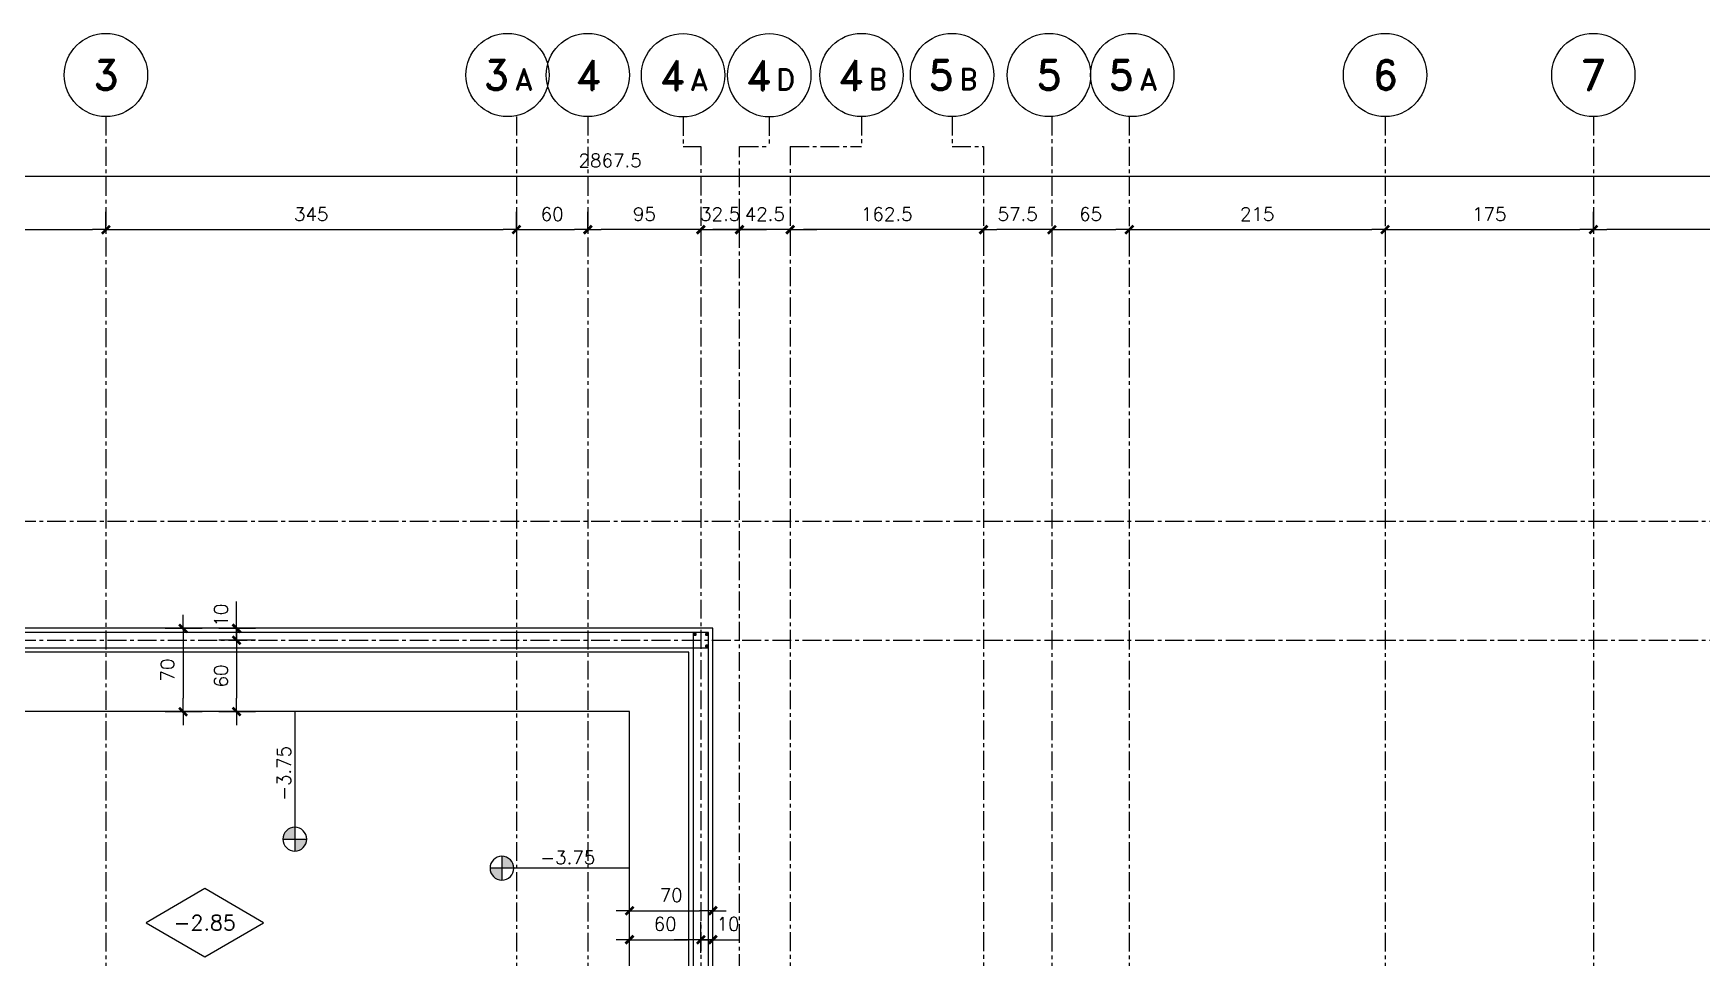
# Model space of a CAD drawing. Header units: millimetres. Extents: x -656655 to -651355, y 91699 to 96737.
# Drawn here: x -655251 to -653849, y 95961 to 96737 of the extents above; entities that cross this region are included whole.
import ezdxf
from ezdxf.enums import TextEntityAlignment as Align

# ---------------------------------------------------------------- set-up
doc = ezdxf.new("R2010")
doc.units = ezdxf.units.MM
doc.header["$LTSCALE"] = 0.5
doc.linetypes.add('CENTER', pattern=[50.8, 31.75, -6.35, 6.35, -6.35])
for name, color, linetype in [('A-LINEA 015', 6, 'Continuous'), ('COTAS', 2, 'Continuous'), ('EJES', 1, 'CENTER'), ('FUNDACIONES', 6, 'Continuous'), ('MALLA', 1, 'Continuous'), ('MUROS', 5, 'Continuous'), ('NIVELES', 3, 'Continuous'), ('VIGAS', 3, 'Continuous')]:
    doc.layers.add(name, color=color, linetype=linetype)
doc.styles.add('ROMAND', font='romand')
doc.styles.add('ROMANS', font='romans')
doc.dimstyles.new('ING-50', dxfattribs={"dimscale": 5, "dimtxt": 2.25, "dimasz": 2.25, "dimexe": 3, "dimexo": 0, "dimgap": 1.5, "dimtad": 1, "dimdec": 1, "dimzin": 12, "dimdsep": 46, "dimtxsty": 'ROMANS', "dimblk1": 'TICK1', "dimblk2": 'TICK1', "dimsah": 1, "dimcen": 0.09, "dimclrd": 2, "dimclre": 1, "dimclrt": 3, "dimadec": 1, "dimazin": 3, "dimtfac": 1, "dimtdec": 1, "dimtix": 1, "dimtmove": 2, "dimatfit": 3, "dimfxl": 3, "dimtolj": 1, "dimtzin": 12, "dimarcsym": 0})

# ---------------------------------------------------------------- blocks, each defined once
blk = doc.blocks.new('NIVEL')
at = {"layer": 'NIVELES', "color": 3, "linetype": 'Continuous'}
blk.add_lwpolyline([(-48.8, 12.3), (0.5, -16.4), (49.7, 12.3), (0.5, 41)], close=True, dxfattribs=at)
at = {"layer": 'NIVELES', "color": 3, "linetype": 'Continuous', "style": 'ROMANS'}
blk.add_attdef('%%P00.00', text='', height=12.7, dxfattribs=at).set_placement((0.4, 6), align=Align.CENTER)
blk = doc.blocks.new('eje-3')
at = {"color": 3, "linetype": 'Continuous'}
blk.add_circle((0, 0), 35, dxfattribs=at)
at = {"color": 5, "linetype": 'Continuous', "style": 'ROMAND'}
for height, p in [(25, (-9.2, 0)), (18, (13.7, -3.6))]:
    blk.add_attdef('0', text='', height=height, dxfattribs=at).set_placement(p, align=Align.MIDDLE)
blk = doc.blocks.new('TICK1')
at = {"color": 2}
for points in [[(0, 0), (-1, 0)], [(0, 0), (1, 0)]]:
    blk.add_lwpolyline(points, dxfattribs=at)
at = {"color": 2, "const_width": 0.2}
blk.add_lwpolyline([(-0.3, -0.3), (0.3, 0.3)], dxfattribs=at)
blk = doc.blocks.new('*D24')
at = {"layer": 'COTAS', "color": 1, "lineweight": -2}
for p, q in [((-654844.7, 96572.5), (-654844.7, 96587.5)), ((-654784.7, 96572.5), (-654784.7, 96587.5))]:
    blk.add_line(p, q, dxfattribs=at)
at = {"layer": 'COTAS', "color": 2, "lineweight": -2}
blk.add_line((-654833.5, 96572.5), (-654796, 96572.5), dxfattribs=at)
at = {"layer": 'Defpoints', "color": 0}
for p in [(-654844.7, 96572.5), (-654784.7, 96572.5), (-654784.7, 96572.5)]:
    blk.add_point(p, dxfattribs=at)
at = {"layer": 'COTAS', "color": 2, "lineweight": -2, "xscale": 11.25, "yscale": 11.25, "zscale": 11.25, "rotation": 180}
blk.add_blockref('TICK1', (-654844.7, 96572.5), dxfattribs=at)
at = {"layer": 'COTAS', "color": 2, "lineweight": -2, "xscale": 11.25, "yscale": 11.25, "zscale": 11.25}
blk.add_blockref('TICK1', (-654784.7, 96572.5), dxfattribs=at)
at = {"layer": 'COTAS', "color": 3, "insert": (-654814.7, 96585.6), "char_height": 11.25, "attachment_point": 5, "style": 'ROMANS'}
blk.add_mtext('\\A1;60', dxfattribs=at)
blk = doc.blocks.new('*D25')
at = {"layer": 'COTAS', "color": 1, "lineweight": -2}
for p, q in [((-654784.7, 96572.5), (-654784.7, 96587.5)), ((-654689.7, 96572.5), (-654689.7, 96557.5))]:
    blk.add_line(p, q, dxfattribs=at)
at = {"layer": 'COTAS', "color": 2, "lineweight": -2}
blk.add_line((-654701, 96572.5), (-654773.5, 96572.5), dxfattribs=at)
at = {"layer": 'Defpoints', "color": 0}
for p in [(-654784.7, 96572.5), (-654784.7, 96572.5), (-654689.7, 96572.5)]:
    blk.add_point(p, dxfattribs=at)
at = {"layer": 'COTAS', "color": 2, "lineweight": -2, "xscale": 11.25, "yscale": 11.25, "zscale": 11.25, "rotation": 180}
blk.add_blockref('TICK1', (-654784.7, 96572.5), dxfattribs=at)
at = {"layer": 'COTAS', "color": 2, "lineweight": -2, "xscale": 11.25, "yscale": 11.25, "zscale": 11.25}
blk.add_blockref('TICK1', (-654689.7, 96572.5), dxfattribs=at)
at = {"layer": 'COTAS', "color": 3, "insert": (-654737.2, 96585.6), "char_height": 11.25, "attachment_point": 5, "style": 'ROMANS'}
blk.add_mtext('\\A1;95', dxfattribs=at)
blk = doc.blocks.new('*D26')
at = {"layer": 'COTAS', "color": 1, "lineweight": -2}
for p, q in [((-654657.2, 96572.5), (-654657.2, 96587.5)), ((-654689.7, 96572.5), (-654689.7, 96557.5))]:
    blk.add_line(p, q, dxfattribs=at)
at = {"layer": 'COTAS', "color": 2, "lineweight": -2}
for p, q in [((-654701, 96572.5), (-654712.2, 96572.5)), ((-654689.7, 96572.5), (-654657.2, 96572.5)), ((-654646, 96572.5), (-654634.7, 96572.5))]:
    blk.add_line(p, q, dxfattribs=at)
at = {"layer": 'Defpoints', "color": 0}
for p in [(-654689.7, 96572.5), (-654657.2, 96572.5), (-654657.2, 96572.5)]:
    blk.add_point(p, dxfattribs=at)
at = {"layer": 'COTAS', "color": 2, "lineweight": -2, "xscale": 11.25, "yscale": 11.25, "zscale": 11.25}
blk.add_blockref('TICK1', (-654689.7, 96572.5), dxfattribs=at)
at = {"layer": 'COTAS', "color": 2, "lineweight": -2, "xscale": 11.25, "yscale": 11.25, "zscale": 11.25, "rotation": 180}
blk.add_blockref('TICK1', (-654657.2, 96572.5), dxfattribs=at)
at = {"layer": 'COTAS', "color": 3, "insert": (-654673.5, 96585.6), "char_height": 11.25, "attachment_point": 5, "style": 'ROMANS'}
blk.add_mtext('\\A1;32.5', dxfattribs=at)
blk = doc.blocks.new('*D27')
at = {"layer": 'COTAS', "color": 1, "lineweight": -2}
for p, q in [((-654452.2, 96572.5), (-654452.2, 96557.5)), ((-654394.7, 96572.5), (-654394.7, 96557.5))]:
    blk.add_line(p, q, dxfattribs=at)
at = {"layer": 'COTAS', "color": 2, "lineweight": -2}
blk.add_line((-654406, 96572.5), (-654441, 96572.5), dxfattribs=at)
at = {"layer": 'Defpoints', "color": 0}
for p in [(-654452.2, 96572.5), (-654452.2, 96572.5), (-654394.7, 96572.5)]:
    blk.add_point(p, dxfattribs=at)
at = {"layer": 'COTAS', "color": 2, "lineweight": -2, "xscale": 11.25, "yscale": 11.25, "zscale": 11.25, "rotation": 180}
blk.add_blockref('TICK1', (-654452.2, 96572.5), dxfattribs=at)
at = {"layer": 'COTAS', "color": 2, "lineweight": -2, "xscale": 11.25, "yscale": 11.25, "zscale": 11.25}
blk.add_blockref('TICK1', (-654394.7, 96572.5), dxfattribs=at)
at = {"layer": 'COTAS', "color": 3, "insert": (-654423.5, 96585.6), "char_height": 11.25, "attachment_point": 5, "style": 'ROMANS'}
blk.add_mtext('\\A1;57.5', dxfattribs=at)
blk = doc.blocks.new('*D28')
at = {"layer": 'COTAS', "color": 1, "lineweight": -2}
for p, q in [((-654394.7, 96572.5), (-654394.7, 96557.5)), ((-654329.7, 96572.5), (-654329.7, 96557.5))]:
    blk.add_line(p, q, dxfattribs=at)
at = {"layer": 'COTAS', "color": 2, "lineweight": -2}
blk.add_line((-654383.5, 96572.5), (-654341, 96572.5), dxfattribs=at)
at = {"layer": 'Defpoints', "color": 0}
for p in [(-654394.7, 96572.5), (-654329.7, 96572.5), (-654329.7, 96572.5)]:
    blk.add_point(p, dxfattribs=at)
at = {"layer": 'COTAS', "color": 2, "lineweight": -2, "xscale": 11.25, "yscale": 11.25, "zscale": 11.25, "rotation": 180}
blk.add_blockref('TICK1', (-654394.7, 96572.5), dxfattribs=at)
at = {"layer": 'COTAS', "color": 2, "lineweight": -2, "xscale": 11.25, "yscale": 11.25, "zscale": 11.25}
blk.add_blockref('TICK1', (-654329.7, 96572.5), dxfattribs=at)
at = {"layer": 'COTAS', "color": 3, "insert": (-654362.2, 96585.6), "char_height": 11.25, "attachment_point": 5, "style": 'ROMANS'}
blk.add_mtext('\\A1;65', dxfattribs=at)
blk = doc.blocks.new('*D29')
at = {"layer": 'COTAS', "color": 1, "lineweight": -2}
for p, q in [((-653939.7, 96572.5), (-653939.7, 96587.5)), ((-654114.7, 96572.5), (-654114.7, 96557.5))]:
    blk.add_line(p, q, dxfattribs=at)
at = {"layer": 'COTAS', "color": 2, "lineweight": -2}
blk.add_line((-654103.5, 96572.5), (-653951, 96572.5), dxfattribs=at)
at = {"layer": 'Defpoints', "color": 0}
for p in [(-654114.7, 96572.5), (-653939.7, 96572.5), (-653939.7, 96572.5)]:
    blk.add_point(p, dxfattribs=at)
at = {"layer": 'COTAS', "color": 2, "lineweight": -2, "xscale": 11.25, "yscale": 11.25, "zscale": 11.25, "rotation": 180}
blk.add_blockref('TICK1', (-654114.7, 96572.5), dxfattribs=at)
at = {"layer": 'COTAS', "color": 2, "lineweight": -2, "xscale": 11.25, "yscale": 11.25, "zscale": 11.25}
blk.add_blockref('TICK1', (-653939.7, 96572.5), dxfattribs=at)
at = {"layer": 'COTAS', "color": 3, "insert": (-654027.2, 96585.6), "char_height": 11.25, "attachment_point": 5, "style": 'ROMANS'}
blk.add_mtext('\\A1;175', dxfattribs=at)
blk = doc.blocks.new('*D31')
at = {"layer": 'COTAS', "color": 1, "lineweight": -2}
for p, q in [((-653332.2, 96617.5), (-653332.2, 96632.5)), ((-656199.7, 96617.5), (-656199.7, 96602.5))]:
    blk.add_line(p, q, dxfattribs=at)
at = {"layer": 'COTAS', "color": 2, "lineweight": -2}
blk.add_line((-656188.5, 96617.5), (-653343.5, 96617.5), dxfattribs=at)
at = {"layer": 'Defpoints', "color": 0}
for p in [(-656199.7, 96617.5), (-653332.2, 96617.5), (-653332.2, 96617.5)]:
    blk.add_point(p, dxfattribs=at)
at = {"layer": 'COTAS', "color": 2, "lineweight": -2, "xscale": 11.25, "yscale": 11.25, "zscale": 11.25, "rotation": 180}
blk.add_blockref('TICK1', (-656199.7, 96617.5), dxfattribs=at)
at = {"layer": 'COTAS', "color": 2, "lineweight": -2, "xscale": 11.25, "yscale": 11.25, "zscale": 11.25}
blk.add_blockref('TICK1', (-653332.2, 96617.5), dxfattribs=at)
at = {"layer": 'COTAS', "color": 3, "insert": (-654766, 96630.6), "char_height": 11.25, "attachment_point": 5, "style": 'ROMANS'}
blk.add_mtext('\\A1;2867.5', dxfattribs=at)
blk = doc.blocks.new('EJE-1')
at = {"color": 3, "linetype": 'Continuous'}
blk.add_circle((0, 0), 35, dxfattribs=at)
at = {"color": 5, "linetype": 'Continuous', "style": 'ROMAND'}
blk.add_attdef('0', text='', height=25, dxfattribs=at).set_placement((0.2, 0), align=Align.MIDDLE)
blk = doc.blocks.new('*D213')
at = {"layer": 'COTAS', "color": 1, "lineweight": -2}
for p, q in [((-654329.7, 96572.5), (-654329.7, 96557.5)), ((-654114.7, 96572.5), (-654114.7, 96557.5))]:
    blk.add_line(p, q, dxfattribs=at)
at = {"layer": 'COTAS', "color": 2, "lineweight": -2}
blk.add_line((-654318.5, 96572.5), (-654126, 96572.5), dxfattribs=at)
at = {"layer": 'Defpoints', "color": 0}
for p in [(-654329.7, 96572.5), (-654114.7, 96572.5), (-654114.7, 96572.5)]:
    blk.add_point(p, dxfattribs=at)
at = {"layer": 'COTAS', "color": 2, "lineweight": -2, "xscale": 11.25, "yscale": 11.25, "zscale": 11.25, "rotation": 180}
blk.add_blockref('TICK1', (-654329.7, 96572.5), dxfattribs=at)
at = {"layer": 'COTAS', "color": 2, "lineweight": -2, "xscale": 11.25, "yscale": 11.25, "zscale": 11.25}
blk.add_blockref('TICK1', (-654114.7, 96572.5), dxfattribs=at)
at = {"layer": 'COTAS', "color": 3, "insert": (-654222.2, 96585.6), "char_height": 11.25, "attachment_point": 5, "style": 'ROMANS'}
blk.add_mtext('\\A1;215', dxfattribs=at)
blk = doc.blocks.new('*D214')
at = {"layer": 'COTAS', "color": 1, "lineweight": -2}
for p, q in [((-654614.7, 96572.5), (-654614.7, 96557.5)), ((-654452.2, 96572.5), (-654452.2, 96557.5))]:
    blk.add_line(p, q, dxfattribs=at)
at = {"layer": 'COTAS', "color": 2, "lineweight": -2}
blk.add_line((-654463.5, 96572.5), (-654603.5, 96572.5), dxfattribs=at)
at = {"layer": 'Defpoints', "color": 0}
for p in [(-654614.7, 96572.5), (-654614.7, 96572.5), (-654452.2, 96572.5)]:
    blk.add_point(p, dxfattribs=at)
at = {"layer": 'COTAS', "color": 2, "lineweight": -2, "xscale": 11.25, "yscale": 11.25, "zscale": 11.25, "rotation": 180}
blk.add_blockref('TICK1', (-654614.7, 96572.5), dxfattribs=at)
at = {"layer": 'COTAS', "color": 2, "lineweight": -2, "xscale": 11.25, "yscale": 11.25, "zscale": 11.25}
blk.add_blockref('TICK1', (-654452.2, 96572.5), dxfattribs=at)
at = {"layer": 'COTAS', "color": 3, "insert": (-654533.5, 96585.6), "char_height": 11.25, "attachment_point": 5, "style": 'ROMANS'}
blk.add_mtext('\\A1;162.5', dxfattribs=at)
blk = doc.blocks.new('*D220')
at = {"layer": 'COTAS', "color": 1, "lineweight": -2}
for p, q in [((-655189.7, 96572.5), (-655189.7, 96587.5)), ((-654844.7, 96572.5), (-654844.7, 96557.5))]:
    blk.add_line(p, q, dxfattribs=at)
at = {"layer": 'COTAS', "color": 2, "lineweight": -2}
blk.add_line((-655178.5, 96572.5), (-654856, 96572.5), dxfattribs=at)
at = {"layer": 'Defpoints', "color": 0}
for p in [(-655189.7, 96572.5), (-654844.7, 96572.5), (-654844.7, 96572.5)]:
    blk.add_point(p, dxfattribs=at)
at = {"layer": 'COTAS', "color": 2, "lineweight": -2, "xscale": 11.25, "yscale": 11.25, "zscale": 11.25, "rotation": 180}
blk.add_blockref('TICK1', (-655189.7, 96572.5), dxfattribs=at)
at = {"layer": 'COTAS', "color": 2, "lineweight": -2, "xscale": 11.25, "yscale": 11.25, "zscale": 11.25}
blk.add_blockref('TICK1', (-654844.7, 96572.5), dxfattribs=at)
at = {"layer": 'COTAS', "color": 3, "insert": (-655017.2, 96585.6), "char_height": 11.25, "attachment_point": 5, "style": 'ROMANS'}
blk.add_mtext('\\A1;345', dxfattribs=at)
blk = doc.blocks.new('*D221')
at = {"layer": 'COTAS', "color": 1, "lineweight": -2}
for p, q in [((-654657.2, 96572.5), (-654657.2, 96587.5)), ((-654614.7, 96572.5), (-654614.7, 96557.5))]:
    blk.add_line(p, q, dxfattribs=at)
at = {"layer": 'COTAS', "color": 2, "lineweight": -2}
for p, q in [((-654668.5, 96572.5), (-654679.7, 96572.5)), ((-654614.7, 96572.5), (-654657.2, 96572.5)), ((-654603.5, 96572.5), (-654592.2, 96572.5))]:
    blk.add_line(p, q, dxfattribs=at)
at = {"layer": 'Defpoints', "color": 0}
for p in [(-654657.2, 96572.5), (-654657.2, 96572.5), (-654614.7, 96572.5)]:
    blk.add_point(p, dxfattribs=at)
at = {"layer": 'COTAS', "color": 2, "lineweight": -2, "xscale": 11.25, "yscale": 11.25, "zscale": 11.25}
blk.add_blockref('TICK1', (-654657.2, 96572.5), dxfattribs=at)
at = {"layer": 'COTAS', "color": 2, "lineweight": -2, "xscale": 11.25, "yscale": 11.25, "zscale": 11.25, "rotation": 180}
blk.add_blockref('TICK1', (-654614.7, 96572.5), dxfattribs=at)
at = {"layer": 'COTAS', "color": 3, "insert": (-654636, 96585.6), "char_height": 11.25, "attachment_point": 5, "style": 'ROMANS'}
blk.add_mtext('\\A1;42.5', dxfattribs=at)
blk = doc.blocks.new('*D223')
at = {"layer": 'COTAS', "color": 1, "lineweight": -2}
for p, q in [((-655189.7, 96572.5), (-655189.7, 96587.5)), ((-655464.7, 96572.5), (-655464.7, 96557.5))]:
    blk.add_line(p, q, dxfattribs=at)
at = {"layer": 'COTAS', "color": 2, "lineweight": -2}
blk.add_line((-655453.5, 96572.5), (-655201, 96572.5), dxfattribs=at)
at = {"layer": 'Defpoints', "color": 0}
for p in [(-655464.7, 96572.5), (-655189.7, 96572.5), (-655189.7, 96572.5)]:
    blk.add_point(p, dxfattribs=at)
at = {"layer": 'COTAS', "color": 2, "lineweight": -2, "xscale": 11.25, "yscale": 11.25, "zscale": 11.25, "rotation": 180}
blk.add_blockref('TICK1', (-655464.7, 96572.5), dxfattribs=at)
at = {"layer": 'COTAS', "color": 2, "lineweight": -2, "xscale": 11.25, "yscale": 11.25, "zscale": 11.25}
blk.add_blockref('TICK1', (-655189.7, 96572.5), dxfattribs=at)
at = {"layer": 'COTAS', "color": 3, "insert": (-655327.2, 96585.6), "char_height": 11.25, "attachment_point": 5, "style": 'ROMANS'}
blk.add_mtext('\\A1;275', dxfattribs=at)
blk = doc.blocks.new('*D77')
at = {"layer": 'COTAS', "color": 1, "lineweight": -2, "ltscale": 0.5}
for p, q in [((-655108.9, 96237.4), (-655139.9, 96237.4)), ((-655108.9, 96167.4), (-655139.9, 96167.4))]:
    blk.add_line(p, q, dxfattribs=at)
at = {"layer": 'COTAS', "color": 2, "lineweight": -2, "ltscale": 0.5}
blk.add_line((-655124.9, 96226.2), (-655124.9, 96178.7), dxfattribs=at)
at = {"layer": 'Defpoints', "color": 0, "ltscale": 0.5}
for p in [(-655108.9, 96237.4), (-655124.9, 96167.4), (-655108.9, 96167.4)]:
    blk.add_point(p, dxfattribs=at)
at = {"layer": 'COTAS', "color": 2, "lineweight": -2, "ltscale": 0.5, "xscale": 11.25, "yscale": 11.25, "zscale": 11.25}
for p, rotation in [((-655124.9, 96237.4), 90), ((-655124.9, 96167.4), 270)]:
    blk.add_blockref('TICK1', p, dxfattribs=dict(at, rotation=rotation))
at = {"layer": 'COTAS', "color": 3, "ltscale": 0.5, "insert": (-655138, 96202.4), "char_height": 11.25, "attachment_point": 5, "rotation": 90, "style": 'ROMANS'}
blk.add_mtext('\\A1;70', dxfattribs=at)
blk = doc.blocks.new('*D229')
at = {"layer": 'COTAS', "color": 1, "lineweight": -2, "ltscale": 0.5}
for p, q in [((-654749.7, 95988.8), (-654749.7, 96015.1)), ((-654679.7, 95988.8), (-654679.7, 96015.1))]:
    blk.add_line(p, q, dxfattribs=at)
at = {"layer": 'COTAS', "color": 2, "lineweight": -2, "ltscale": 0.5}
blk.add_line((-654738.5, 96000.1), (-654691, 96000.1), dxfattribs=at)
at = {"layer": 'Defpoints', "color": 0, "ltscale": 0.5}
for p in [(-654679.7, 96000.1), (-654749.7, 95988.8), (-654679.7, 95988.8)]:
    blk.add_point(p, dxfattribs=at)
at = {"layer": 'COTAS', "color": 2, "lineweight": -2, "ltscale": 0.5, "xscale": 11.25, "yscale": 11.25, "zscale": 11.25, "rotation": 180}
blk.add_blockref('TICK1', (-654749.7, 96000.1), dxfattribs=at)
at = {"layer": 'COTAS', "color": 2, "lineweight": -2, "ltscale": 0.5, "xscale": 11.25, "yscale": 11.25, "zscale": 11.25}
blk.add_blockref('TICK1', (-654679.7, 96000.1), dxfattribs=at)
at = {"layer": 'COTAS', "color": 3, "ltscale": 0.5, "insert": (-654714.7, 96013.2), "char_height": 11.25, "attachment_point": 5, "style": 'ROMANS'}
blk.add_mtext('\\A1;70', dxfattribs=at)
blk = doc.blocks.new('*D201')
at = {"layer": 'COTAS', "color": 1, "lineweight": -2, "ltscale": 0.5}
for p, q in [((-655063.9, 96227.4), (-655094.9, 96227.4)), ((-655063.9, 96167.4), (-655094.9, 96167.4))]:
    blk.add_line(p, q, dxfattribs=at)
at = {"layer": 'COTAS', "color": 2, "lineweight": -2, "ltscale": 0.5}
blk.add_line((-655079.9, 96216.2), (-655079.9, 96178.7), dxfattribs=at)
at = {"layer": 'Defpoints', "color": 0, "ltscale": 0.5}
for p in [(-655063.9, 96227.4), (-655079.9, 96167.4), (-655063.9, 96167.4)]:
    blk.add_point(p, dxfattribs=at)
at = {"layer": 'COTAS', "color": 2, "lineweight": -2, "ltscale": 0.5, "xscale": 11.25, "yscale": 11.25, "zscale": 11.25}
for p, rotation in [((-655079.9, 96227.4), 90), ((-655079.9, 96167.4), 270)]:
    blk.add_blockref('TICK1', p, dxfattribs=dict(at, rotation=rotation))
at = {"layer": 'COTAS', "color": 3, "ltscale": 0.5, "insert": (-655093, 96197.4), "char_height": 11.25, "attachment_point": 5, "rotation": 90, "style": 'ROMANS'}
blk.add_mtext('\\A1;60', dxfattribs=at)
blk = doc.blocks.new('*D202')
at = {"layer": 'COTAS', "color": 2, "lineweight": -2, "ltscale": 0.5}
for p, q in [((-655079.9, 96248.7), (-655079.9, 96259.9)), ((-655079.9, 96227.4), (-655079.9, 96237.4)), ((-655079.9, 96216.2), (-655079.9, 96204.9))]:
    blk.add_line(p, q, dxfattribs=at)
at = {"layer": 'COTAS', "color": 1, "lineweight": -2, "ltscale": 0.5}
for p, q in [((-655063.9, 96237.4), (-655094.9, 96237.4)), ((-655063.9, 96227.4), (-655094.9, 96227.4))]:
    blk.add_line(p, q, dxfattribs=at)
at = {"layer": 'Defpoints', "color": 0, "ltscale": 0.5}
for p in [(-655079.9, 96237.4), (-655063.9, 96237.4), (-655063.9, 96227.4)]:
    blk.add_point(p, dxfattribs=at)
at = {"layer": 'COTAS', "color": 2, "lineweight": -2, "ltscale": 0.5, "xscale": 11.25, "yscale": 11.25, "zscale": 11.25}
for p, rotation in [((-655079.9, 96237.4), 270), ((-655079.9, 96227.4), 90)]:
    blk.add_blockref('TICK1', p, dxfattribs=dict(at, rotation=rotation))
at = {"layer": 'COTAS', "color": 3, "ltscale": 0.5, "insert": (-655093, 96248.5), "char_height": 11.25, "attachment_point": 5, "rotation": 90, "style": 'ROMANS'}
blk.add_mtext('\\A1;10', dxfattribs=at)
blk = doc.blocks.new('*D203')
at = {"layer": 'COTAS', "color": 1, "lineweight": -2, "ltscale": 0.5}
for p, q in [((-654749.7, 95964.6), (-654749.7, 95990.8)), ((-654689.7, 95964.6), (-654689.7, 95990.8))]:
    blk.add_line(p, q, dxfattribs=at)
at = {"layer": 'COTAS', "color": 2, "lineweight": -2, "ltscale": 0.5}
blk.add_line((-654738.5, 95975.8), (-654701, 95975.8), dxfattribs=at)
at = {"layer": 'Defpoints', "color": 0, "ltscale": 0.5}
for p in [(-654689.7, 95975.8), (-654749.7, 95964.6), (-654689.7, 95964.6)]:
    blk.add_point(p, dxfattribs=at)
at = {"layer": 'COTAS', "color": 2, "lineweight": -2, "ltscale": 0.5, "xscale": 11.25, "yscale": 11.25, "zscale": 11.25, "rotation": 180}
blk.add_blockref('TICK1', (-654749.7, 95975.8), dxfattribs=at)
at = {"layer": 'COTAS', "color": 2, "lineweight": -2, "ltscale": 0.5, "xscale": 11.25, "yscale": 11.25, "zscale": 11.25}
blk.add_blockref('TICK1', (-654689.7, 95975.8), dxfattribs=at)
at = {"layer": 'COTAS', "color": 3, "ltscale": 0.5, "insert": (-654719.7, 95989), "char_height": 11.25, "attachment_point": 5, "style": 'ROMANS'}
blk.add_mtext('\\A1;60', dxfattribs=at)
blk = doc.blocks.new('*D204')
at = {"layer": 'COTAS', "color": 1, "lineweight": -2, "ltscale": 0.5}
for p, q in [((-654689.7, 95964.6), (-654689.7, 95990.8)), ((-654679.7, 95964.6), (-654679.7, 95990.8))]:
    blk.add_line(p, q, dxfattribs=at)
at = {"layer": 'COTAS', "color": 2, "lineweight": -2, "ltscale": 0.5}
for p, q in [((-654701, 95975.8), (-654712.2, 95975.8)), ((-654679.7, 95975.8), (-654689.7, 95975.8)), ((-654668.5, 95975.8), (-654657.2, 95975.8))]:
    blk.add_line(p, q, dxfattribs=at)
at = {"layer": 'Defpoints', "color": 0, "ltscale": 0.5}
for p in [(-654689.7, 95975.8), (-654689.7, 95964.6), (-654679.7, 95964.6)]:
    blk.add_point(p, dxfattribs=at)
at = {"layer": 'COTAS', "color": 2, "lineweight": -2, "ltscale": 0.5, "xscale": 11.25, "yscale": 11.25, "zscale": 11.25}
blk.add_blockref('TICK1', (-654689.7, 95975.8), dxfattribs=at)
at = {"layer": 'COTAS', "color": 2, "lineweight": -2, "ltscale": 0.5, "xscale": 11.25, "yscale": 11.25, "zscale": 11.25, "rotation": 180}
blk.add_blockref('TICK1', (-654679.7, 95975.8), dxfattribs=at)
at = {"layer": 'COTAS', "color": 3, "ltscale": 0.5, "insert": (-654666.9, 95989), "char_height": 11.25, "attachment_point": 5, "style": 'ROMANS'}
blk.add_mtext('\\A1;10', dxfattribs=at)
blk = doc.blocks.new('nivel-f')
at = {"linetype": 'Continuous'}
h = blk.add_hatch(color=1, dxfattribs=at)
h.paths.add_polyline_path([(90.5, 0), (90.5, 10, 0.414214), (80.5, 0)])
h.paths.add_polyline_path([(90.5, -10, 0.414214), (100.5, 0), (90.5, 0)])
at = {"color": 3}
for p, q in [((-16.7, 0), (100.5, 0)), ((90.5, 10), (90.5, -10))]:
    blk.add_line(p, q, dxfattribs=at)
blk.add_circle((90.5, 0), 10, dxfattribs=at)
at = {"color": 3, "style": 'ROMANS'}
blk.add_attdef('NIVEL', text='', height=11.2, dxfattribs=at).set_placement((35.2, 3.4), align=Align.CENTER)
blk = doc.blocks.new('*D395')
at = {"layer": 'COTAS', "color": 1, "lineweight": -2}
for p, q in [((-653939.7, 96572.5), (-653939.7, 96587.5)), ((-653332.2, 96572.5), (-653332.2, 96557.5))]:
    blk.add_line(p, q, dxfattribs=at)
at = {"layer": 'COTAS', "color": 2, "lineweight": -2}
blk.add_line((-653343.5, 96572.5), (-653928.5, 96572.5), dxfattribs=at)
at = {"layer": 'Defpoints', "color": 0}
for p in [(-653939.7, 96572.5), (-653939.7, 96572.5), (-653332.2, 96572.5)]:
    blk.add_point(p, dxfattribs=at)
at = {"layer": 'COTAS', "color": 2, "lineweight": -2, "xscale": 11.25, "yscale": 11.25, "zscale": 11.25, "rotation": 180}
blk.add_blockref('TICK1', (-653939.7, 96572.5), dxfattribs=at)
at = {"layer": 'COTAS', "color": 2, "lineweight": -2, "xscale": 11.25, "yscale": 11.25, "zscale": 11.25}
blk.add_blockref('TICK1', (-653332.2, 96572.5), dxfattribs=at)
at = {"layer": 'COTAS', "color": 3, "insert": (-653636, 96585.6), "char_height": 11.25, "attachment_point": 5, "style": 'ROMANS'}
blk.add_mtext('\\A1;607.5', dxfattribs=at)

msp = doc.modelspace()

# ---------------------------------------------------------------- linework, layer by layer
at = {"layer": 'EJES'}
for p, q in [((-655189.71469271, 96667.45227213), (-655189.71469271, 93007.45227206)), ((-654844.71468053, 96667.4522722), (-654844.71467793, 95339.01579704)), ((-654784.71467612, 96667.45227213), (-654784.71467612, 93007.45227206)), ((-654704.71467612, 96667.24755275), (-654704.71467612, 96642.45227213)), ((-654632.21467614, 96667.24755275), (-654632.21467614, 96642.45227213)), ((-654554.71467456, 96667.45227213), (-654554.71467456, 96642.45227213)), ((-654478.64719952, 96667.45227213), (-654478.64719952, 96642.45227213)), ((-654394.71467612, 96667.45227213), (-654394.71467612, 93007.45227206)), ((-654329.71474353, 96667.45227213), (-654329.71474353, 93007.45227206)), ((-654114.71467612, 96667.45227213), (-654114.71467612, 93007.45226477)), ((-653939.7146825, 96667.45227213), (-653939.7146825, 93007.45227243)), ((-654704.71467612, 96642.45227213), (-654689.71467612, 96642.45227213)), ((-654689.71467612, 96642.45227213), (-654689.71467612, 93007.45227206)), ((-654657.21467614, 95236.45793503), (-654657.21467614, 96642.45227213)), ((-654657.21467614, 96642.45227213), (-654632.21467614, 96642.45227213)), ((-654614.71467456, 96642.45227213), (-654614.71467456, 95330.6963234)), ((-654614.71467456, 96642.45227213), (-654554.71467456, 96642.45227213)), ((-654478.64719952, 96642.45227213), (-654452.21467612, 96642.45227213)), ((-654452.21467612, 96642.45227213), (-654452.21467612, 95656.38898087)), ((-656585.41238582, 96327.45227213), (-653147.2146825, 96327.45227213)), ((-656585.41238582, 96227.4499855), (-653146.98577469, 96227.4499855))]:
    msp.add_line(p, q, dxfattribs=at)
at = {"layer": 'FUNDACIONES', "ltscale": 0.15}
for p, q in [((-654749.71467619, 96167.44998556), (-655724.71467613, 96167.44998574)), ((-654749.71467633, 95737.45226458), (-654749.71467619, 96167.44998556))]:
    msp.add_line(p, q, dxfattribs=at)
at = {"layer": 'MALLA', "ltscale": 0.5}
for p, q in [((-654683.21467617, 96233.94998554), (-655671.21467611, 96233.94998554)), ((-654683.21467617, 96233.94998554), (-654696.21467636, 96233.94998554)), ((-654696.21467636, 96233.94998554), (-654696.21467636, 95720.95227146)), ((-654683.21467617, 96220.94998574), (-654683.21467617, 96233.94998554)), ((-654683.21467617, 95720.95227146), (-654683.21467617, 96233.94998554)), ((-655671.21467611, 96220.94998573), (-654683.21467617, 96220.94998574))]:
    msp.add_line(p, q, dxfattribs=at)
at = {"layer": 'MALLA', "ltscale": 0.5, "const_width": 1.5}
for points in [[(-654695.3736861, 96232.35899529, 1), (-654693.8736861, 96232.35899529, 1)], [(-654685.55566642, 96232.35899529, 1), (-654684.05566642, 96232.35899529, 1)], [(-654685.55566642, 96232.35899529, 1), (-654684.05566642, 96232.35899529, 1)], [(-654685.55566642, 96222.540976, 1), (-654684.05566642, 96222.540976, 1)]]:
    msp.add_lwpolyline(points, format="xyb", close=True, dxfattribs=at)
at = {"layer": 'MUROS', "ltscale": 0.5}
for p, q in [((-654679.71467617, 96237.44998554), (-655654.71467612, 96237.44998573)), ((-654679.71467633, 95737.4522721), (-654679.71467617, 96237.44998554)), ((-654699.71467618, 96217.44998555), (-655674.71467611, 96217.44998573)), ((-654699.71467636, 95737.45226458), (-654699.71467618, 96217.44998555))]:
    msp.add_line(p, q, dxfattribs=at)

# ---------------------------------------------------------------- block references
at = {"ltscale": 0.5}
ref = msp.add_blockref('nivel-f', (-655031.00076324, 96150.74619282), dxfattribs=dict(at, xscale=-1, rotation=90))
ref.add_attrib('NIVEL', '-3.75', dxfattribs={"color": 3, "height": 11.25, "rotation": 90, "style": 'ROMANS'}).set_placement((-655034.44268565, 96115.5319782), align=Align.CENTER)
ref = msp.add_blockref('nivel-f', (-654766.41846903, 96035.83319611), dxfattribs=dict(at, xscale=-1))
ref.add_attrib('NIVEL', '-3.75', dxfattribs={"color": 3, "height": 11.25, "style": 'ROMANS'}).set_placement((-654801.63268365, 96039.27511852), align=Align.CENTER)
at = {"layer": 'A-LINEA 015', "ltscale": 0.5}
for p, values in [((-655189.71469271, 96702.45227213), {'0': '3'}), ((-654784.71467612, 96702.45227213), {'0': '4'}), ((-654397.21470983, 96702.45227213), {'0': '5'}), ((-654114.71467612, 96702.45227213), {'0': '6'}), ((-653939.7146825, 96702.45227213), {'0': '7'})]:
    msp.add_blockref('EJE-1', p, dxfattribs=at).add_auto_attribs(values)
ref = msp.add_blockref('eje-3', (-654852.21468067, 96702.45227181), dxfattribs=at)
ref.add_attrib('0', '3', dxfattribs={"layer": '0', "color": 5, "linetype": 'Continuous', "height": 25, "style": 'ROMAND'}).set_placement((-654861.40540466, 96702.45227181), align=Align.MIDDLE)
ref.add_attrib('0', 'A', dxfattribs={"layer": '0', "color": 5, "linetype": 'Continuous', "height": 18, "style": 'ROMAND'}).set_placement((-654838.52844532, 96698.86960273), align=Align.MIDDLE)
ref = msp.add_blockref('eje-3', (-654704.71467612, 96702.24755275), dxfattribs=at)
ref.add_attrib('0', '4', dxfattribs={"layer": '0', "color": 5, "linetype": 'Continuous', "height": 25, "style": 'ROMAND'}).set_placement((-654713.9054001, 96702.24755275), align=Align.MIDDLE)
ref.add_attrib('0', 'A', dxfattribs={"layer": '0', "color": 5, "linetype": 'Continuous', "height": 18, "style": 'ROMAND'}).set_placement((-654691.02844077, 96698.66488368), align=Align.MIDDLE)
ref = msp.add_blockref('eje-3', (-654632.21467614, 96702.24755275), dxfattribs=at)
ref.add_attrib('0', '4', dxfattribs={"layer": '0', "color": 5, "linetype": 'Continuous', "height": 25, "style": 'ROMAND'}).set_placement((-654641.40540013, 96702.24755275), align=Align.MIDDLE)
ref.add_attrib('0', 'D', dxfattribs={"layer": '0', "color": 5, "linetype": 'Continuous', "height": 18, "style": 'ROMAND'}).set_placement((-654618.52844079, 96698.66488368), align=Align.MIDDLE)
ref = msp.add_blockref('eje-3', (-654554.71467456, 96702.45227213), dxfattribs=at)
ref.add_attrib('0', '4', dxfattribs={"layer": '0', "color": 5, "linetype": 'Continuous', "height": 25, "style": 'ROMAND'}).set_placement((-654563.90539854, 96702.45227213), align=Align.MIDDLE)
ref.add_attrib('0', 'B', dxfattribs={"layer": '0', "color": 5, "linetype": 'Continuous', "height": 18, "style": 'ROMAND'}).set_placement((-654541.02843921, 96698.86960305), align=Align.MIDDLE)
ref = msp.add_blockref('eje-3', (-654478.64719952, 96702.45227213), dxfattribs=at)
ref.add_attrib('0', '5', dxfattribs={"layer": '0', "color": 5, "linetype": 'Continuous', "height": 25, "style": 'ROMAND'}).set_placement((-654487.8379235, 96702.45227213), align=Align.MIDDLE)
ref.add_attrib('0', 'B', dxfattribs={"layer": '0', "color": 5, "linetype": 'Continuous', "height": 18, "style": 'ROMAND'}).set_placement((-654464.96096417, 96698.86960305), align=Align.MIDDLE)
ref = msp.add_blockref('eje-3', (-654327.21470983, 96702.45227213), dxfattribs=at)
ref.add_attrib('0', '5', dxfattribs={"layer": '0', "color": 5, "linetype": 'Continuous', "height": 25, "style": 'ROMAND'}).set_placement((-654336.40543381, 96702.45227213), align=Align.MIDDLE)
ref.add_attrib('0', 'A', dxfattribs={"layer": '0', "color": 5, "linetype": 'Continuous', "height": 18, "style": 'ROMAND'}).set_placement((-654313.52847448, 96698.86960305), align=Align.MIDDLE)
at = {"layer": 'VIGAS', "ltscale": 0.5}
msp.add_blockref('NIVEL', (-655107.03464409, 95977.7431067), dxfattribs=at).add_auto_attribs({'%%P00.00': '-2.85'})

# ---------------------------------------------------------------- dimensions: what is measured, and where the dimension line sits
at = {"layer": 'COTAS'}
for base, p1, p2, picture, middle in [((-653332.21468177, 96617.45227213), (-656199.71467612, 96617.45227213), (-653332.21468177, 96617.45227213), '*D31', (-654765.96467894, 96630.57727213)), ((-655189.71469271, 96572.45227212), (-655464.71416495, 96572.45227212), (-655189.71469271, 96572.45227212), '*D223', (-655327.21442883, 96585.57727212)), ((-654844.71468055, 96572.45227213), (-655189.71469271, 96572.45227213), (-654844.71468055, 96572.45227213), '*D220', (-655017.21468663, 96585.57727213)), ((-654784.71467612, 96572.45227213), (-654844.71468055, 96572.45227213), (-654784.71467612, 96572.45227213), '*D24', (-654814.71467833, 96585.57727213)), ((-654657.21467614, 96572.45227213), (-654689.71467612, 96572.45227213), (-654657.21467614, 96572.45227213), '*D26', (-654673.46467613, 96585.57727213)), ((-654329.71474353, 96572.45227213), (-654394.71467612, 96572.45227213), (-654329.71474353, 96572.45227213), '*D28', (-654362.21470983, 96585.57727213)), ((-654114.71467612, 96572.45227213), (-654329.71474353, 96572.45227213), (-654114.71467612, 96572.45227213), '*D213', (-654222.21470983, 96585.57727213)), ((-653939.7146825, 96572.45227213), (-654114.71467612, 96572.45227213), (-653939.7146825, 96572.45227213), '*D29', (-654027.21467931, 96585.57727213))]:
    dim = msp.add_linear_dim(base=base, p1=p1, p2=p2, dimstyle='ING-50', dxfattribs=at)
    dim.commit()
    dim.dimension.update_dxf_attribs({"geometry": picture, "text_midpoint": middle})
for base, p1, p2, picture, middle in [((-654784.71467612, 96572.45227213), (-654689.71467612, 96572.45227213), (-654784.71467612, 96572.45227213), '*D25', (-654737.21467612, 96585.57727213)), ((-654657.21467614, 96572.45227213), (-654614.71467456, 96572.45227213), (-654657.21467614, 96572.45227213), '*D221', (-654635.96467535, 96585.57727213)), ((-654614.71467456, 96572.45227213), (-654452.21467612, 96572.45227213), (-654614.71467456, 96572.45227213), '*D214', (-654533.46467534, 96585.57727213)), ((-654452.21467612, 96572.45227213), (-654394.71467612, 96572.45227213), (-654452.21467612, 96572.45227213), '*D27', (-654423.46467612, 96585.57727213)), ((-653939.7146825, 96572.45227213), (-653332.21468177, 96572.45227213), (-653939.7146825, 96572.45227213), '*D395', (-653635.96468213, 96585.57727213))]:
    dim = msp.add_linear_dim(base=base, p1=p1, p2=p2, angle=180, dimstyle='ING-50', dxfattribs=at)
    dim.commit()
    dim.dimension.update_dxf_attribs({"geometry": picture, "text_midpoint": middle})
at = {"layer": 'COTAS', "ltscale": 0.5}
for base, p1, p2, angle, picture, middle in [((-655079.90276835, 96237.44998562), (-655063.9230908, 96227.4499855), (-655063.92309081, 96237.44998562), 270, '*D202', (-655093.02776835, 96248.53865436)), ((-654689.71467612, 95975.83319611), (-654679.71467625, 95964.55416697), (-654689.71467612, 95964.55416697), 180, '*D204', (-654666.91419145, 95988.95819611))]:
    dim = msp.add_linear_dim(base=base, p1=p1, p2=p2, angle=angle, dimstyle='ING-50', dxfattribs=at)
    dim.commit()
    dim.dimension.update_dxf_attribs({"geometry": picture, "text_midpoint": middle, "dimtype": 160})
for base, p1, p2, picture, middle in [((-655124.90276835, 96167.44998572), (-655108.9230908, 96237.44998572), (-655108.92309082, 96167.44998572), '*D77', (-655138.02776835, 96202.44998572)), ((-655079.90276835, 96167.44998572), (-655063.9230908, 96227.4499855), (-655063.92309082, 96167.44998572), '*D201', (-655093.02776835, 96197.44998561))]:
    dim = msp.add_linear_dim(base=base, p1=p1, p2=p2, angle=90, dimstyle='ING-50', dxfattribs=at)
    dim.commit()
    dim.dimension.update_dxf_attribs({"geometry": picture, "text_midpoint": middle})
for base, p1, p2, picture, middle in [((-654679.71467625, 96000.05730236), (-654749.71467625, 95988.77827324), (-654679.71467625, 95988.77827321), '*D229', (-654714.71467625, 96013.18230236)), ((-654689.71467612, 95975.83319611), (-654749.71467624, 95964.55416699), (-654689.71467612, 95964.55416697), '*D203', (-654719.71467618, 95988.95819611))]:
    dim = msp.add_linear_dim(base=base, p1=p1, p2=p2, dimstyle='ING-50', dxfattribs=at)
    dim.commit()
    dim.dimension.update_dxf_attribs({"geometry": picture, "text_midpoint": middle})

doc.saveas('drawing.dxf')
